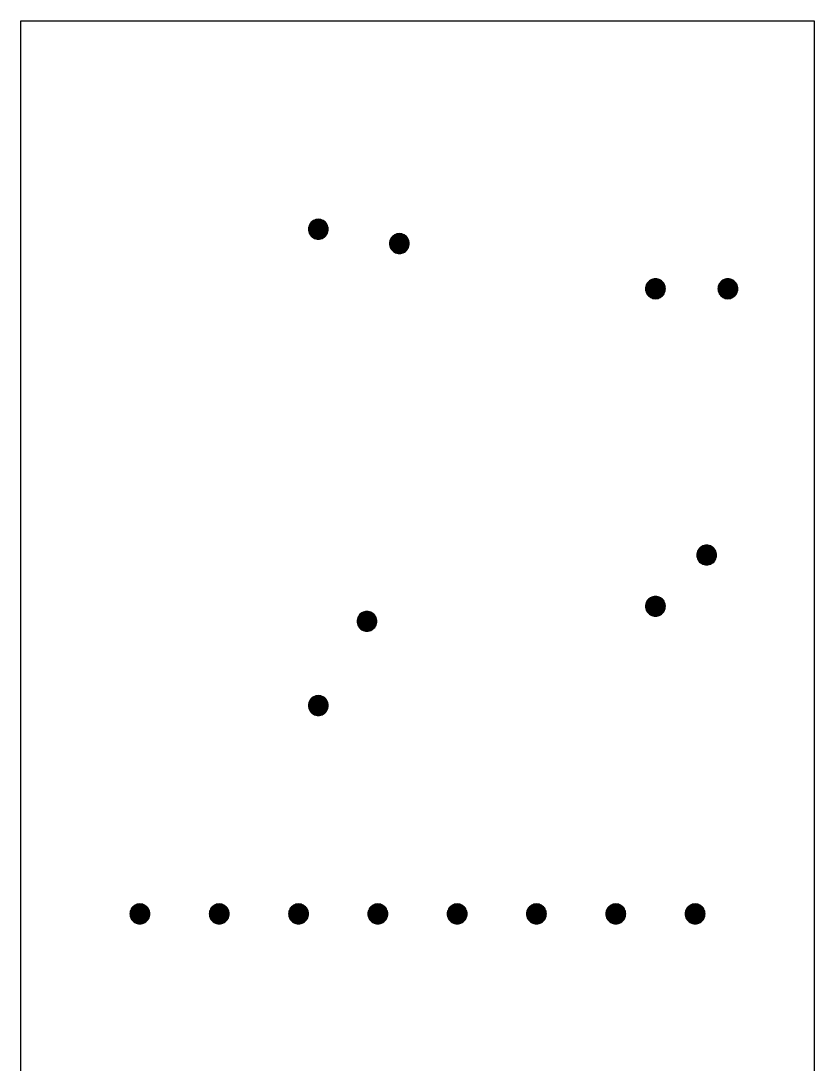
# Model space of a CAD drawing. Extents: x -2 to 177, y -6 to 16.
# Drawn here: x 33 to 37, y 10.24 to 15.5 of the extents above; entities that cross this region are included whole.
import ezdxf

# ---------------------------------------------------------------- set-up
doc = ezdxf.new("R2010")
doc.units = 0
doc.layers.add('Outline', color=1, linetype='continuous')
doc.layers.add('V7', color=43, linetype='continuous')

msp = doc.modelspace()

# ---------------------------------------------------------------- linework, layer by layer
at = {"layer": 'Outline'}
msp.add_lwpolyline([(37, 15.5), (37, 6.5), (33, 6.5), (33, 15.5)], close=True, dxfattribs=at)
at = {"layer": 'V7'}
for points in [[(34.55, 14.45), (34.5496, 14.4565), (34.5483, 14.4629), (34.5462, 14.4691), (34.5433, 14.475), (34.5397, 14.4804), (34.5354, 14.4854), (34.5304, 14.4897), (34.525, 14.4933), (34.5191, 14.4962), (34.5129, 14.4983), (34.5065, 14.4996), (34.5, 14.5), (34.4935, 14.4996), (34.4871, 14.4983), (34.4809, 14.4962), (34.475, 14.4933), (34.4696, 14.4897), (34.4646, 14.4854), (34.4603, 14.4804), (34.4567, 14.475), (34.4538, 14.4691), (34.4517, 14.4629), (34.4504, 14.4565), (34.45, 14.45), (34.4504, 14.4435), (34.4517, 14.4371), (34.4538, 14.4309), (34.4567, 14.425), (34.4603, 14.4196), (34.4646, 14.4146), (34.4696, 14.4103), (34.475, 14.4067), (34.4809, 14.4038), (34.4871, 14.4017), (34.4935, 14.4004), (34.5, 14.4), (34.5065, 14.4004), (34.5129, 14.4017), (34.5191, 14.4038), (34.525, 14.4067), (34.5304, 14.4103), (34.5354, 14.4146), (34.5397, 14.4196), (34.5433, 14.425), (34.5462, 14.4309), (34.5483, 14.4371), (34.5496, 14.4435), (34.55, 14.45)], [(34.9587, 14.3779), (34.9583, 14.3845), (34.957, 14.3909), (34.9549, 14.3971), (34.952, 14.4029), (34.9484, 14.4084), (34.9441, 14.4133), (34.9391, 14.4176), (34.9337, 14.4212), (34.9278, 14.4241), (34.9216, 14.4262), (34.9152, 14.4275), (34.9087, 14.4279), (34.9022, 14.4275), (34.8958, 14.4262), (34.8896, 14.4241), (34.8837, 14.4212), (34.8783, 14.4176), (34.8733, 14.4133), (34.869, 14.4084), (34.8654, 14.4029), (34.8625, 14.3971), (34.8604, 14.3909), (34.8591, 14.3845), (34.8587, 14.3779), (34.8591, 14.3714), (34.8604, 14.365), (34.8625, 14.3588), (34.8654, 14.3529), (34.869, 14.3475), (34.8733, 14.3426), (34.8783, 14.3383), (34.8837, 14.3346), (34.8896, 14.3317), (34.8958, 14.3296), (34.9022, 14.3284), (34.9087, 14.3279), (34.9152, 14.3284), (34.9216, 14.3296), (34.9278, 14.3317), (34.9337, 14.3346), (34.9391, 14.3383), (34.9441, 14.3426), (34.9484, 14.3475), (34.952, 14.3529), (34.9549, 14.3588), (34.957, 14.365), (34.9583, 14.3714), (34.9587, 14.3779)], [(36.25, 14.15), (36.2496, 14.1565), (36.2483, 14.1629), (36.2462, 14.1691), (36.2433, 14.175), (36.2397, 14.1804), (36.2354, 14.1854), (36.2304, 14.1897), (36.225, 14.1933), (36.2191, 14.1962), (36.2129, 14.1983), (36.2065, 14.1996), (36.2, 14.2), (36.1935, 14.1996), (36.1871, 14.1983), (36.1809, 14.1962), (36.175, 14.1933), (36.1696, 14.1897), (36.1646, 14.1854), (36.1603, 14.1804), (36.1567, 14.175), (36.1538, 14.1691), (36.1517, 14.1629), (36.1504, 14.1565), (36.15, 14.15), (36.1504, 14.1435), (36.1517, 14.1371), (36.1538, 14.1309), (36.1567, 14.125), (36.1603, 14.1196), (36.1646, 14.1146), (36.1696, 14.1103), (36.175, 14.1067), (36.1809, 14.1038), (36.1871, 14.1017), (36.1935, 14.1004), (36.2, 14.1), (36.2065, 14.1004), (36.2129, 14.1017), (36.2191, 14.1038), (36.225, 14.1067), (36.2304, 14.1103), (36.2354, 14.1146), (36.2397, 14.1196), (36.2433, 14.125), (36.2462, 14.1309), (36.2483, 14.1371), (36.2496, 14.1435), (36.25, 14.15)], [(36.615, 14.15), (36.6146, 14.1565), (36.6133, 14.1629), (36.6112, 14.1691), (36.6083, 14.175), (36.6047, 14.1804), (36.6004, 14.1854), (36.5954, 14.1897), (36.59, 14.1933), (36.5841, 14.1962), (36.5779, 14.1983), (36.5715, 14.1996), (36.565, 14.2), (36.5585, 14.1996), (36.5521, 14.1983), (36.5459, 14.1962), (36.54, 14.1933), (36.5346, 14.1897), (36.5296, 14.1854), (36.5253, 14.1804), (36.5217, 14.175), (36.5188, 14.1691), (36.5167, 14.1629), (36.5154, 14.1565), (36.515, 14.15), (36.5154, 14.1435), (36.5167, 14.1371), (36.5188, 14.1309), (36.5217, 14.125), (36.5253, 14.1196), (36.5296, 14.1146), (36.5346, 14.1103), (36.54, 14.1067), (36.5459, 14.1038), (36.5521, 14.1017), (36.5585, 14.1004), (36.565, 14.1), (36.5715, 14.1004), (36.5779, 14.1017), (36.5841, 14.1038), (36.59, 14.1067), (36.5954, 14.1103), (36.6004, 14.1146), (36.6047, 14.1196), (36.6083, 14.125), (36.6112, 14.1309), (36.6133, 14.1371), (36.6146, 14.1435), (36.615, 14.15)], [(36.5081, 12.8081), (36.5077, 12.8146), (36.5064, 12.821), (36.5043, 12.8272), (36.5014, 12.8331), (36.4978, 12.8385), (36.4934, 12.8434), (36.4885, 12.8478), (36.4831, 12.8514), (36.4772, 12.8543), (36.471, 12.8564), (36.4646, 12.8577), (36.4581, 12.8581), (36.4516, 12.8577), (36.4452, 12.8564), (36.439, 12.8543), (36.4331, 12.8514), (36.4277, 12.8478), (36.4227, 12.8434), (36.4184, 12.8385), (36.4148, 12.8331), (36.4119, 12.8272), (36.4098, 12.821), (36.4085, 12.8146), (36.4081, 12.8081), (36.4085, 12.8016), (36.4098, 12.7952), (36.4119, 12.789), (36.4148, 12.7831), (36.4184, 12.7777), (36.4227, 12.7727), (36.4277, 12.7684), (36.4331, 12.7648), (36.439, 12.7619), (36.4452, 12.7598), (36.4516, 12.7585), (36.4581, 12.7581), (36.4646, 12.7585), (36.471, 12.7598), (36.4772, 12.7619), (36.4831, 12.7648), (36.4885, 12.7684), (36.4934, 12.7727), (36.4978, 12.7777), (36.5014, 12.7831), (36.5043, 12.789), (36.5064, 12.7952), (36.5077, 12.8016), (36.5081, 12.8081)], [(36.25, 12.55), (36.2496, 12.5565), (36.2483, 12.5629), (36.2462, 12.5691), (36.2433, 12.575), (36.2397, 12.5804), (36.2354, 12.5854), (36.2304, 12.5897), (36.225, 12.5933), (36.2191, 12.5962), (36.2129, 12.5983), (36.2065, 12.5996), (36.2, 12.6), (36.1935, 12.5996), (36.1871, 12.5983), (36.1809, 12.5962), (36.175, 12.5933), (36.1696, 12.5897), (36.1646, 12.5854), (36.1603, 12.5804), (36.1567, 12.575), (36.1538, 12.5691), (36.1517, 12.5629), (36.1504, 12.5565), (36.15, 12.55), (36.1504, 12.5435), (36.1517, 12.5371), (36.1538, 12.5309), (36.1567, 12.525), (36.1603, 12.5196), (36.1646, 12.5146), (36.1696, 12.5103), (36.175, 12.5067), (36.1809, 12.5038), (36.1871, 12.5017), (36.1935, 12.5004), (36.2, 12.5), (36.2065, 12.5004), (36.2129, 12.5017), (36.2191, 12.5038), (36.225, 12.5067), (36.2304, 12.5103), (36.2354, 12.5146), (36.2397, 12.5196), (36.2433, 12.525), (36.2462, 12.5309), (36.2483, 12.5371), (36.2496, 12.5435), (36.25, 12.55)], [(34.795, 12.4744), (34.7946, 12.4809), (34.7933, 12.4873), (34.7912, 12.4935), (34.7883, 12.4994), (34.7847, 12.5048), (34.7804, 12.5097), (34.7754, 12.514), (34.77, 12.5177), (34.7641, 12.5205), (34.7579, 12.5226), (34.7515, 12.5239), (34.745, 12.5244), (34.7385, 12.5239), (34.7321, 12.5226), (34.7259, 12.5205), (34.72, 12.5177), (34.7146, 12.514), (34.7096, 12.5097), (34.7053, 12.5048), (34.7017, 12.4994), (34.6988, 12.4935), (34.6967, 12.4873), (34.6954, 12.4809), (34.695, 12.4744), (34.6954, 12.4678), (34.6967, 12.4614), (34.6988, 12.4552), (34.7017, 12.4494), (34.7053, 12.4439), (34.7096, 12.439), (34.7146, 12.4347), (34.72, 12.4311), (34.7259, 12.4282), (34.7321, 12.4261), (34.7385, 12.4248), (34.745, 12.4244), (34.7515, 12.4248), (34.7579, 12.4261), (34.7641, 12.4282), (34.77, 12.4311), (34.7754, 12.4347), (34.7804, 12.439), (34.7847, 12.4439), (34.7883, 12.4494), (34.7912, 12.4552), (34.7933, 12.4614), (34.7946, 12.4678), (34.795, 12.4744)], [(34.55, 12.05), (34.5496, 12.0565), (34.5483, 12.0629), (34.5462, 12.0691), (34.5433, 12.075), (34.5397, 12.0804), (34.5354, 12.0854), (34.5304, 12.0897), (34.525, 12.0933), (34.5191, 12.0962), (34.5129, 12.0983), (34.5065, 12.0996), (34.5, 12.1), (34.4935, 12.0996), (34.4871, 12.0983), (34.4809, 12.0962), (34.475, 12.0933), (34.4696, 12.0897), (34.4646, 12.0854), (34.4603, 12.0804), (34.4567, 12.075), (34.4538, 12.0691), (34.4517, 12.0629), (34.4504, 12.0565), (34.45, 12.05), (34.4504, 12.0435), (34.4517, 12.0371), (34.4538, 12.0309), (34.4567, 12.025), (34.4603, 12.0196), (34.4646, 12.0146), (34.4696, 12.0103), (34.475, 12.0067), (34.4809, 12.0038), (34.4871, 12.0017), (34.4935, 12.0004), (34.5, 12), (34.5065, 12.0004), (34.5129, 12.0017), (34.5191, 12.0038), (34.525, 12.0067), (34.5304, 12.0103), (34.5354, 12.0146), (34.5397, 12.0196), (34.5433, 12.025), (34.5462, 12.0309), (34.5483, 12.0371), (34.5496, 12.0435), (34.55, 12.05)], [(33.65, 11), (33.6496, 11.0065), (33.6483, 11.0129), (33.6462, 11.0191), (33.6433, 11.025), (33.6397, 11.0304), (33.6354, 11.0354), (33.6304, 11.0397), (33.625, 11.0433), (33.6191, 11.0462), (33.6129, 11.0483), (33.6065, 11.0496), (33.6, 11.05), (33.5935, 11.0496), (33.5871, 11.0483), (33.5809, 11.0462), (33.575, 11.0433), (33.5696, 11.0397), (33.5646, 11.0354), (33.5603, 11.0304), (33.5567, 11.025), (33.5538, 11.0191), (33.5517, 11.0129), (33.5504, 11.0065), (33.55, 11), (33.5504, 10.9935), (33.5517, 10.9871), (33.5538, 10.9809), (33.5567, 10.975), (33.5603, 10.9696), (33.5646, 10.9646), (33.5696, 10.9603), (33.575, 10.9567), (33.5809, 10.9538), (33.5871, 10.9517), (33.5935, 10.9504), (33.6, 10.95), (33.6065, 10.9504), (33.6129, 10.9517), (33.6191, 10.9538), (33.625, 10.9567), (33.6304, 10.9603), (33.6354, 10.9646), (33.6397, 10.9696), (33.6433, 10.975), (33.6462, 10.9809), (33.6483, 10.9871), (33.6496, 10.9935), (33.65, 11)], [(34.05, 11), (34.0496, 11.0065), (34.0483, 11.0129), (34.0462, 11.0191), (34.0433, 11.025), (34.0397, 11.0304), (34.0354, 11.0354), (34.0304, 11.0397), (34.025, 11.0433), (34.0191, 11.0462), (34.0129, 11.0483), (34.0065, 11.0496), (34, 11.05), (33.9935, 11.0496), (33.9871, 11.0483), (33.9809, 11.0462), (33.975, 11.0433), (33.9696, 11.0397), (33.9646, 11.0354), (33.9603, 11.0304), (33.9567, 11.025), (33.9538, 11.0191), (33.9517, 11.0129), (33.9504, 11.0065), (33.95, 11), (33.9504, 10.9935), (33.9517, 10.9871), (33.9538, 10.9809), (33.9567, 10.975), (33.9603, 10.9696), (33.9646, 10.9646), (33.9696, 10.9603), (33.975, 10.9567), (33.9809, 10.9538), (33.9871, 10.9517), (33.9935, 10.9504), (34, 10.95), (34.0065, 10.9504), (34.0129, 10.9517), (34.0191, 10.9538), (34.025, 10.9567), (34.0304, 10.9603), (34.0354, 10.9646), (34.0397, 10.9696), (34.0433, 10.975), (34.0462, 10.9809), (34.0483, 10.9871), (34.0496, 10.9935), (34.05, 11)], [(34.45, 11), (34.4496, 11.0065), (34.4483, 11.0129), (34.4462, 11.0191), (34.4433, 11.025), (34.4397, 11.0304), (34.4354, 11.0354), (34.4304, 11.0397), (34.425, 11.0433), (34.4191, 11.0462), (34.4129, 11.0483), (34.4065, 11.0496), (34.4, 11.05), (34.3935, 11.0496), (34.3871, 11.0483), (34.3809, 11.0462), (34.375, 11.0433), (34.3696, 11.0397), (34.3646, 11.0354), (34.3603, 11.0304), (34.3567, 11.025), (34.3538, 11.0191), (34.3517, 11.0129), (34.3504, 11.0065), (34.35, 11), (34.3504, 10.9935), (34.3517, 10.9871), (34.3538, 10.9809), (34.3567, 10.975), (34.3603, 10.9696), (34.3646, 10.9646), (34.3696, 10.9603), (34.375, 10.9567), (34.3809, 10.9538), (34.3871, 10.9517), (34.3935, 10.9504), (34.4, 10.95), (34.4065, 10.9504), (34.4129, 10.9517), (34.4191, 10.9538), (34.425, 10.9567), (34.4304, 10.9603), (34.4354, 10.9646), (34.4397, 10.9696), (34.4433, 10.975), (34.4462, 10.9809), (34.4483, 10.9871), (34.4496, 10.9935), (34.45, 11)], [(34.85, 11), (34.8496, 11.0065), (34.8483, 11.0129), (34.8462, 11.0191), (34.8433, 11.025), (34.8397, 11.0304), (34.8354, 11.0354), (34.8304, 11.0397), (34.825, 11.0433), (34.8191, 11.0462), (34.8129, 11.0483), (34.8065, 11.0496), (34.8, 11.05), (34.7935, 11.0496), (34.7871, 11.0483), (34.7809, 11.0462), (34.775, 11.0433), (34.7696, 11.0397), (34.7646, 11.0354), (34.7603, 11.0304), (34.7567, 11.025), (34.7538, 11.0191), (34.7517, 11.0129), (34.7504, 11.0065), (34.75, 11), (34.7504, 10.9935), (34.7517, 10.9871), (34.7538, 10.9809), (34.7567, 10.975), (34.7603, 10.9696), (34.7646, 10.9646), (34.7696, 10.9603), (34.775, 10.9567), (34.7809, 10.9538), (34.7871, 10.9517), (34.7935, 10.9504), (34.8, 10.95), (34.8065, 10.9504), (34.8129, 10.9517), (34.8191, 10.9538), (34.825, 10.9567), (34.8304, 10.9603), (34.8354, 10.9646), (34.8397, 10.9696), (34.8433, 10.975), (34.8462, 10.9809), (34.8483, 10.9871), (34.8496, 10.9935), (34.85, 11)], [(35.25, 11), (35.2496, 11.0065), (35.2483, 11.0129), (35.2462, 11.0191), (35.2433, 11.025), (35.2397, 11.0304), (35.2354, 11.0354), (35.2304, 11.0397), (35.225, 11.0433), (35.2191, 11.0462), (35.2129, 11.0483), (35.2065, 11.0496), (35.2, 11.05), (35.1935, 11.0496), (35.1871, 11.0483), (35.1809, 11.0462), (35.175, 11.0433), (35.1696, 11.0397), (35.1646, 11.0354), (35.1603, 11.0304), (35.1567, 11.025), (35.1538, 11.0191), (35.1517, 11.0129), (35.1504, 11.0065), (35.15, 11), (35.1504, 10.9935), (35.1517, 10.9871), (35.1538, 10.9809), (35.1567, 10.975), (35.1603, 10.9696), (35.1646, 10.9646), (35.1696, 10.9603), (35.175, 10.9567), (35.1809, 10.9538), (35.1871, 10.9517), (35.1935, 10.9504), (35.2, 10.95), (35.2065, 10.9504), (35.2129, 10.9517), (35.2191, 10.9538), (35.225, 10.9567), (35.2304, 10.9603), (35.2354, 10.9646), (35.2397, 10.9696), (35.2433, 10.975), (35.2462, 10.9809), (35.2483, 10.9871), (35.2496, 10.9935), (35.25, 11)], [(35.65, 11), (35.6496, 11.0065), (35.6483, 11.0129), (35.6462, 11.0191), (35.6433, 11.025), (35.6397, 11.0304), (35.6354, 11.0354), (35.6304, 11.0397), (35.625, 11.0433), (35.6191, 11.0462), (35.6129, 11.0483), (35.6065, 11.0496), (35.6, 11.05), (35.5935, 11.0496), (35.5871, 11.0483), (35.5809, 11.0462), (35.575, 11.0433), (35.5696, 11.0397), (35.5646, 11.0354), (35.5603, 11.0304), (35.5567, 11.025), (35.5538, 11.0191), (35.5517, 11.0129), (35.5504, 11.0065), (35.55, 11), (35.5504, 10.9935), (35.5517, 10.9871), (35.5538, 10.9809), (35.5567, 10.975), (35.5603, 10.9696), (35.5646, 10.9646), (35.5696, 10.9603), (35.575, 10.9567), (35.5809, 10.9538), (35.5871, 10.9517), (35.5935, 10.9504), (35.6, 10.95), (35.6065, 10.9504), (35.6129, 10.9517), (35.6191, 10.9538), (35.625, 10.9567), (35.6304, 10.9603), (35.6354, 10.9646), (35.6397, 10.9696), (35.6433, 10.975), (35.6462, 10.9809), (35.6483, 10.9871), (35.6496, 10.9935), (35.65, 11)], [(36.05, 11), (36.0496, 11.0065), (36.0483, 11.0129), (36.0462, 11.0191), (36.0433, 11.025), (36.0397, 11.0304), (36.0354, 11.0354), (36.0304, 11.0397), (36.025, 11.0433), (36.0191, 11.0462), (36.0129, 11.0483), (36.0065, 11.0496), (36, 11.05), (35.9935, 11.0496), (35.9871, 11.0483), (35.9809, 11.0462), (35.975, 11.0433), (35.9696, 11.0397), (35.9646, 11.0354), (35.9603, 11.0304), (35.9567, 11.025), (35.9538, 11.0191), (35.9517, 11.0129), (35.9504, 11.0065), (35.95, 11), (35.9504, 10.9935), (35.9517, 10.9871), (35.9538, 10.9809), (35.9567, 10.975), (35.9603, 10.9696), (35.9646, 10.9646), (35.9696, 10.9603), (35.975, 10.9567), (35.9809, 10.9538), (35.9871, 10.9517), (35.9935, 10.9504), (36, 10.95), (36.0065, 10.9504), (36.0129, 10.9517), (36.0191, 10.9538), (36.025, 10.9567), (36.0304, 10.9603), (36.0354, 10.9646), (36.0397, 10.9696), (36.0433, 10.975), (36.0462, 10.9809), (36.0483, 10.9871), (36.0496, 10.9935), (36.05, 11)], [(36.45, 11), (36.4496, 11.0065), (36.4483, 11.0129), (36.4462, 11.0191), (36.4433, 11.025), (36.4397, 11.0304), (36.4354, 11.0354), (36.4304, 11.0397), (36.425, 11.0433), (36.4191, 11.0462), (36.4129, 11.0483), (36.4065, 11.0496), (36.4, 11.05), (36.3935, 11.0496), (36.3871, 11.0483), (36.3809, 11.0462), (36.375, 11.0433), (36.3696, 11.0397), (36.3646, 11.0354), (36.3603, 11.0304), (36.3567, 11.025), (36.3538, 11.0191), (36.3517, 11.0129), (36.3504, 11.0065), (36.35, 11), (36.3504, 10.9935), (36.3517, 10.9871), (36.3538, 10.9809), (36.3567, 10.975), (36.3603, 10.9696), (36.3646, 10.9646), (36.3696, 10.9603), (36.375, 10.9567), (36.3809, 10.9538), (36.3871, 10.9517), (36.3935, 10.9504), (36.4, 10.95), (36.4065, 10.9504), (36.4129, 10.9517), (36.4191, 10.9538), (36.425, 10.9567), (36.4304, 10.9603), (36.4354, 10.9646), (36.4397, 10.9696), (36.4433, 10.975), (36.4462, 10.9809), (36.4483, 10.9871), (36.4496, 10.9935), (36.45, 11)]]:
    msp.add_lwpolyline(points, close=True, dxfattribs=at)
for points in [[(34.4538, 14.4691), (34.45, 14.45), (34.5, 14.45)], [(34.4646, 14.4854), (34.4538, 14.4691), (34.5, 14.45)], [(34.4809, 14.4962), (34.4646, 14.4854), (34.5, 14.45)], [(34.5, 14.5), (34.4809, 14.4962), (34.5, 14.45)], [(34.5191, 14.4962), (34.5, 14.5), (34.5, 14.45)], [(34.5354, 14.4854), (34.5191, 14.4962), (34.5, 14.45)], [(34.5462, 14.4691), (34.5354, 14.4854), (34.5, 14.45)], [(34.55, 14.45), (34.5462, 14.4691), (34.5, 14.45)], [(34.45, 14.45), (34.4538, 14.4309), (34.5, 14.45)], [(34.4538, 14.4309), (34.4646, 14.4146), (34.5, 14.45)], [(34.4646, 14.4146), (34.4809, 14.4038), (34.5, 14.45)], [(34.4809, 14.4038), (34.5, 14.4), (34.5, 14.45)], [(34.5, 14.4), (34.5191, 14.4038), (34.5, 14.45)], [(34.5191, 14.4038), (34.5354, 14.4146), (34.5, 14.45)], [(34.5354, 14.4146), (34.5462, 14.4309), (34.5, 14.45)], [(34.5462, 14.4309), (34.55, 14.45), (34.5, 14.45)], [(34.8733, 14.4133), (34.8625, 14.3971), (34.9087, 14.3779)], [(34.8896, 14.4241), (34.8733, 14.4133), (34.9087, 14.3779)], [(34.9087, 14.4279), (34.8896, 14.4241), (34.9087, 14.3779)], [(34.9278, 14.4241), (34.9087, 14.4279), (34.9087, 14.3779)], [(34.9441, 14.4133), (34.9278, 14.4241), (34.9087, 14.3779)], [(34.9549, 14.3971), (34.9441, 14.4133), (34.9087, 14.3779)], [(34.8625, 14.3971), (34.8587, 14.3779), (34.9087, 14.3779)], [(34.8587, 14.3779), (34.8625, 14.3588), (34.9087, 14.3779)], [(34.8625, 14.3588), (34.8733, 14.3426), (34.9087, 14.3779)], [(34.8733, 14.3426), (34.8896, 14.3317), (34.9087, 14.3779)], [(34.8896, 14.3317), (34.9087, 14.3279), (34.9087, 14.3779)], [(34.9587, 14.3779), (34.9549, 14.3971), (34.9087, 14.3779)], [(34.9087, 14.3279), (34.9278, 14.3317), (34.9087, 14.3779)], [(34.9278, 14.3317), (34.9441, 14.3426), (34.9087, 14.3779)], [(34.9441, 14.3426), (34.9549, 14.3588), (34.9087, 14.3779)], [(34.9549, 14.3588), (34.9587, 14.3779), (34.9087, 14.3779)], [(36.1809, 14.1962), (36.1646, 14.1854), (36.2, 14.15)], [(36.2, 14.2), (36.1809, 14.1962), (36.2, 14.15)], [(36.2191, 14.1962), (36.2, 14.2), (36.2, 14.15)], [(36.2354, 14.1854), (36.2191, 14.1962), (36.2, 14.15)], [(36.5459, 14.1962), (36.5296, 14.1854), (36.565, 14.15)], [(36.565, 14.2), (36.5459, 14.1962), (36.565, 14.15)], [(36.5841, 14.1962), (36.565, 14.2), (36.565, 14.15)], [(36.6004, 14.1854), (36.5841, 14.1962), (36.565, 14.15)], [(36.1538, 14.1691), (36.15, 14.15), (36.2, 14.15)], [(36.15, 14.15), (36.1538, 14.1309), (36.2, 14.15)], [(36.1646, 14.1854), (36.1538, 14.1691), (36.2, 14.15)], [(36.1538, 14.1309), (36.1646, 14.1146), (36.2, 14.15)], [(36.1646, 14.1146), (36.1809, 14.1038), (36.2, 14.15)], [(36.1809, 14.1038), (36.2, 14.1), (36.2, 14.15)], [(36.2462, 14.1691), (36.2354, 14.1854), (36.2, 14.15)], [(36.25, 14.15), (36.2462, 14.1691), (36.2, 14.15)], [(36.2, 14.1), (36.2191, 14.1038), (36.2, 14.15)], [(36.2191, 14.1038), (36.2354, 14.1146), (36.2, 14.15)], [(36.2354, 14.1146), (36.2462, 14.1309), (36.2, 14.15)], [(36.2462, 14.1309), (36.25, 14.15), (36.2, 14.15)], [(36.5188, 14.1691), (36.515, 14.15), (36.565, 14.15)], [(36.515, 14.15), (36.5188, 14.1309), (36.565, 14.15)], [(36.5296, 14.1854), (36.5188, 14.1691), (36.565, 14.15)], [(36.5188, 14.1309), (36.5296, 14.1146), (36.565, 14.15)], [(36.5296, 14.1146), (36.5459, 14.1038), (36.565, 14.15)], [(36.5459, 14.1038), (36.565, 14.1), (36.565, 14.15)], [(36.6112, 14.1691), (36.6004, 14.1854), (36.565, 14.15)], [(36.615, 14.15), (36.6112, 14.1691), (36.565, 14.15)], [(36.565, 14.1), (36.5841, 14.1038), (36.565, 14.15)], [(36.5841, 14.1038), (36.6004, 14.1146), (36.565, 14.15)], [(36.6004, 14.1146), (36.6112, 14.1309), (36.565, 14.15)], [(36.6112, 14.1309), (36.615, 14.15), (36.565, 14.15)], [(36.4227, 12.8434), (36.4119, 12.8272), (36.4581, 12.8081)], [(36.439, 12.8543), (36.4227, 12.8434), (36.4581, 12.8081)], [(36.4581, 12.8581), (36.439, 12.8543), (36.4581, 12.8081)], [(36.4772, 12.8543), (36.4581, 12.8581), (36.4581, 12.8081)], [(36.4934, 12.8434), (36.4772, 12.8543), (36.4581, 12.8081)], [(36.5043, 12.8272), (36.4934, 12.8434), (36.4581, 12.8081)], [(36.4119, 12.8272), (36.4081, 12.8081), (36.4581, 12.8081)], [(36.4081, 12.8081), (36.4119, 12.789), (36.4581, 12.8081)], [(36.4119, 12.789), (36.4227, 12.7727), (36.4581, 12.8081)], [(36.4227, 12.7727), (36.439, 12.7619), (36.4581, 12.8081)], [(36.439, 12.7619), (36.4581, 12.7581), (36.4581, 12.8081)], [(36.5081, 12.8081), (36.5043, 12.8272), (36.4581, 12.8081)], [(36.4581, 12.7581), (36.4772, 12.7619), (36.4581, 12.8081)], [(36.4772, 12.7619), (36.4934, 12.7727), (36.4581, 12.8081)], [(36.4934, 12.7727), (36.5043, 12.789), (36.4581, 12.8081)], [(36.5043, 12.789), (36.5081, 12.8081), (36.4581, 12.8081)], [(36.1538, 12.5691), (36.15, 12.55), (36.2, 12.55)], [(36.1646, 12.5854), (36.1538, 12.5691), (36.2, 12.55)], [(36.1809, 12.5962), (36.1646, 12.5854), (36.2, 12.55)], [(36.2, 12.6), (36.1809, 12.5962), (36.2, 12.55)], [(36.2191, 12.5962), (36.2, 12.6), (36.2, 12.55)], [(36.2354, 12.5854), (36.2191, 12.5962), (36.2, 12.55)], [(36.2462, 12.5691), (36.2354, 12.5854), (36.2, 12.55)], [(36.25, 12.55), (36.2462, 12.5691), (36.2, 12.55)], [(34.7259, 12.5205), (34.7096, 12.5097), (34.745, 12.4744)], [(34.745, 12.5244), (34.7259, 12.5205), (34.745, 12.4744)], [(34.7641, 12.5205), (34.745, 12.5244), (34.745, 12.4744)], [(34.7804, 12.5097), (34.7641, 12.5205), (34.745, 12.4744)], [(36.15, 12.55), (36.1538, 12.5309), (36.2, 12.55)], [(36.1538, 12.5309), (36.1646, 12.5146), (36.2, 12.55)], [(36.1646, 12.5146), (36.1809, 12.5038), (36.2, 12.55)], [(36.1809, 12.5038), (36.2, 12.5), (36.2, 12.55)], [(36.2, 12.5), (36.2191, 12.5038), (36.2, 12.55)], [(36.2191, 12.5038), (36.2354, 12.5146), (36.2, 12.55)], [(36.2354, 12.5146), (36.2462, 12.5309), (36.2, 12.55)], [(36.2462, 12.5309), (36.25, 12.55), (36.2, 12.55)], [(34.6988, 12.4935), (34.695, 12.4744), (34.745, 12.4744)], [(34.695, 12.4744), (34.6988, 12.4552), (34.745, 12.4744)], [(34.7096, 12.5097), (34.6988, 12.4935), (34.745, 12.4744)], [(34.6988, 12.4552), (34.7096, 12.439), (34.745, 12.4744)], [(34.7096, 12.439), (34.7259, 12.4282), (34.745, 12.4744)], [(34.7259, 12.4282), (34.745, 12.4244), (34.745, 12.4744)], [(34.7912, 12.4935), (34.7804, 12.5097), (34.745, 12.4744)], [(34.795, 12.4744), (34.7912, 12.4935), (34.745, 12.4744)], [(34.745, 12.4244), (34.7641, 12.4282), (34.745, 12.4744)], [(34.7641, 12.4282), (34.7804, 12.439), (34.745, 12.4744)], [(34.7804, 12.439), (34.7912, 12.4552), (34.745, 12.4744)], [(34.7912, 12.4552), (34.795, 12.4744), (34.745, 12.4744)], [(34.4809, 12.0962), (34.4646, 12.0854), (34.5, 12.05)], [(34.5, 12.1), (34.4809, 12.0962), (34.5, 12.05)], [(34.5191, 12.0962), (34.5, 12.1), (34.5, 12.05)], [(34.5354, 12.0854), (34.5191, 12.0962), (34.5, 12.05)], [(34.4538, 12.0691), (34.45, 12.05), (34.5, 12.05)], [(34.45, 12.05), (34.4538, 12.0309), (34.5, 12.05)], [(34.4646, 12.0854), (34.4538, 12.0691), (34.5, 12.05)], [(34.4538, 12.0309), (34.4646, 12.0146), (34.5, 12.05)], [(34.4646, 12.0146), (34.4809, 12.0038), (34.5, 12.05)], [(34.4809, 12.0038), (34.5, 12), (34.5, 12.05)], [(34.5462, 12.0691), (34.5354, 12.0854), (34.5, 12.05)], [(34.55, 12.05), (34.5462, 12.0691), (34.5, 12.05)], [(34.5, 12), (34.5191, 12.0038), (34.5, 12.05)], [(34.5191, 12.0038), (34.5354, 12.0146), (34.5, 12.05)], [(34.5354, 12.0146), (34.5462, 12.0309), (34.5, 12.05)], [(34.5462, 12.0309), (34.55, 12.05), (34.5, 12.05)], [(33.5809, 11.0462), (33.5646, 11.0354), (33.6, 11)], [(33.6, 11.05), (33.5809, 11.0462), (33.6, 11)], [(33.6191, 11.0462), (33.6, 11.05), (33.6, 11)], [(33.6354, 11.0354), (33.6191, 11.0462), (33.6, 11)], [(33.9809, 11.0462), (33.9646, 11.0354), (34, 11)], [(34, 11.05), (33.9809, 11.0462), (34, 11)], [(34.0191, 11.0462), (34, 11.05), (34, 11)], [(34.0354, 11.0354), (34.0191, 11.0462), (34, 11)], [(34.3809, 11.0462), (34.3646, 11.0354), (34.4, 11)], [(34.4, 11.05), (34.3809, 11.0462), (34.4, 11)], [(34.4191, 11.0462), (34.4, 11.05), (34.4, 11)], [(34.4354, 11.0354), (34.4191, 11.0462), (34.4, 11)], [(34.7809, 11.0462), (34.7646, 11.0354), (34.8, 11)], [(34.8, 11.05), (34.7809, 11.0462), (34.8, 11)], [(34.8191, 11.0462), (34.8, 11.05), (34.8, 11)], [(34.8354, 11.0354), (34.8191, 11.0462), (34.8, 11)], [(35.1809, 11.0462), (35.1646, 11.0354), (35.2, 11)], [(35.2, 11.05), (35.1809, 11.0462), (35.2, 11)], [(35.2191, 11.0462), (35.2, 11.05), (35.2, 11)], [(35.2354, 11.0354), (35.2191, 11.0462), (35.2, 11)], [(35.5809, 11.0462), (35.5646, 11.0354), (35.6, 11)], [(35.6, 11.05), (35.5809, 11.0462), (35.6, 11)], [(35.6191, 11.0462), (35.6, 11.05), (35.6, 11)], [(35.6354, 11.0354), (35.6191, 11.0462), (35.6, 11)], [(35.9809, 11.0462), (35.9646, 11.0354), (36, 11)], [(36, 11.05), (35.9809, 11.0462), (36, 11)], [(36.0191, 11.0462), (36, 11.05), (36, 11)], [(36.0354, 11.0354), (36.0191, 11.0462), (36, 11)], [(36.3809, 11.0462), (36.3646, 11.0354), (36.4, 11)], [(36.4, 11.05), (36.3809, 11.0462), (36.4, 11)], [(36.4191, 11.0462), (36.4, 11.05), (36.4, 11)], [(36.4354, 11.0354), (36.4191, 11.0462), (36.4, 11)], [(33.5538, 11.0191), (33.55, 11), (33.6, 11)], [(33.55, 11), (33.5538, 10.9809), (33.6, 11)], [(33.5646, 11.0354), (33.5538, 11.0191), (33.6, 11)], [(33.5538, 10.9809), (33.5646, 10.9646), (33.6, 11)], [(33.5646, 10.9646), (33.5809, 10.9538), (33.6, 11)], [(33.5809, 10.9538), (33.6, 10.95), (33.6, 11)], [(33.6462, 11.0191), (33.6354, 11.0354), (33.6, 11)], [(33.65, 11), (33.6462, 11.0191), (33.6, 11)], [(33.6, 10.95), (33.6191, 10.9538), (33.6, 11)], [(33.6191, 10.9538), (33.6354, 10.9646), (33.6, 11)], [(33.6354, 10.9646), (33.6462, 10.9809), (33.6, 11)], [(33.6462, 10.9809), (33.65, 11), (33.6, 11)], [(33.9538, 11.0191), (33.95, 11), (34, 11)], [(33.95, 11), (33.9538, 10.9809), (34, 11)], [(33.9646, 11.0354), (33.9538, 11.0191), (34, 11)], [(33.9538, 10.9809), (33.9646, 10.9646), (34, 11)], [(33.9646, 10.9646), (33.9809, 10.9538), (34, 11)], [(33.9809, 10.9538), (34, 10.95), (34, 11)], [(34.0462, 11.0191), (34.0354, 11.0354), (34, 11)], [(34.05, 11), (34.0462, 11.0191), (34, 11)], [(34, 10.95), (34.0191, 10.9538), (34, 11)], [(34.0191, 10.9538), (34.0354, 10.9646), (34, 11)], [(34.0354, 10.9646), (34.0462, 10.9809), (34, 11)], [(34.0462, 10.9809), (34.05, 11), (34, 11)], [(34.3538, 11.0191), (34.35, 11), (34.4, 11)], [(34.35, 11), (34.3538, 10.9809), (34.4, 11)], [(34.3646, 11.0354), (34.3538, 11.0191), (34.4, 11)], [(34.3538, 10.9809), (34.3646, 10.9646), (34.4, 11)], [(34.3646, 10.9646), (34.3809, 10.9538), (34.4, 11)], [(34.3809, 10.9538), (34.4, 10.95), (34.4, 11)], [(34.4462, 11.0191), (34.4354, 11.0354), (34.4, 11)], [(34.45, 11), (34.4462, 11.0191), (34.4, 11)], [(34.4, 10.95), (34.4191, 10.9538), (34.4, 11)], [(34.4191, 10.9538), (34.4354, 10.9646), (34.4, 11)], [(34.4354, 10.9646), (34.4462, 10.9809), (34.4, 11)], [(34.4462, 10.9809), (34.45, 11), (34.4, 11)], [(34.7538, 11.0191), (34.75, 11), (34.8, 11)], [(34.75, 11), (34.7538, 10.9809), (34.8, 11)], [(34.7646, 11.0354), (34.7538, 11.0191), (34.8, 11)], [(34.7538, 10.9809), (34.7646, 10.9646), (34.8, 11)], [(34.7646, 10.9646), (34.7809, 10.9538), (34.8, 11)], [(34.7809, 10.9538), (34.8, 10.95), (34.8, 11)], [(34.8462, 11.0191), (34.8354, 11.0354), (34.8, 11)], [(34.85, 11), (34.8462, 11.0191), (34.8, 11)], [(34.8, 10.95), (34.8191, 10.9538), (34.8, 11)], [(34.8191, 10.9538), (34.8354, 10.9646), (34.8, 11)], [(34.8354, 10.9646), (34.8462, 10.9809), (34.8, 11)], [(34.8462, 10.9809), (34.85, 11), (34.8, 11)], [(35.1538, 11.0191), (35.15, 11), (35.2, 11)], [(35.15, 11), (35.1538, 10.9809), (35.2, 11)], [(35.1646, 11.0354), (35.1538, 11.0191), (35.2, 11)], [(35.1538, 10.9809), (35.1646, 10.9646), (35.2, 11)], [(35.1646, 10.9646), (35.1809, 10.9538), (35.2, 11)], [(35.1809, 10.9538), (35.2, 10.95), (35.2, 11)], [(35.2462, 11.0191), (35.2354, 11.0354), (35.2, 11)], [(35.25, 11), (35.2462, 11.0191), (35.2, 11)], [(35.2, 10.95), (35.2191, 10.9538), (35.2, 11)], [(35.2191, 10.9538), (35.2354, 10.9646), (35.2, 11)], [(35.2354, 10.9646), (35.2462, 10.9809), (35.2, 11)], [(35.2462, 10.9809), (35.25, 11), (35.2, 11)], [(35.5538, 11.0191), (35.55, 11), (35.6, 11)], [(35.55, 11), (35.5538, 10.9809), (35.6, 11)], [(35.5646, 11.0354), (35.5538, 11.0191), (35.6, 11)], [(35.5538, 10.9809), (35.5646, 10.9646), (35.6, 11)], [(35.5646, 10.9646), (35.5809, 10.9538), (35.6, 11)], [(35.5809, 10.9538), (35.6, 10.95), (35.6, 11)], [(35.6462, 11.0191), (35.6354, 11.0354), (35.6, 11)], [(35.65, 11), (35.6462, 11.0191), (35.6, 11)], [(35.6, 10.95), (35.6191, 10.9538), (35.6, 11)], [(35.6191, 10.9538), (35.6354, 10.9646), (35.6, 11)], [(35.6354, 10.9646), (35.6462, 10.9809), (35.6, 11)], [(35.6462, 10.9809), (35.65, 11), (35.6, 11)], [(35.9538, 11.0191), (35.95, 11), (36, 11)], [(35.95, 11), (35.9538, 10.9809), (36, 11)], [(35.9646, 11.0354), (35.9538, 11.0191), (36, 11)], [(35.9538, 10.9809), (35.9646, 10.9646), (36, 11)], [(35.9646, 10.9646), (35.9809, 10.9538), (36, 11)], [(35.9809, 10.9538), (36, 10.95), (36, 11)], [(36.0462, 11.0191), (36.0354, 11.0354), (36, 11)], [(36.05, 11), (36.0462, 11.0191), (36, 11)], [(36, 10.95), (36.0191, 10.9538), (36, 11)], [(36.0191, 10.9538), (36.0354, 10.9646), (36, 11)], [(36.0354, 10.9646), (36.0462, 10.9809), (36, 11)], [(36.0462, 10.9809), (36.05, 11), (36, 11)], [(36.3538, 11.0191), (36.35, 11), (36.4, 11)], [(36.35, 11), (36.3538, 10.9809), (36.4, 11)], [(36.3646, 11.0354), (36.3538, 11.0191), (36.4, 11)], [(36.3538, 10.9809), (36.3646, 10.9646), (36.4, 11)], [(36.3646, 10.9646), (36.3809, 10.9538), (36.4, 11)], [(36.3809, 10.9538), (36.4, 10.95), (36.4, 11)], [(36.4462, 11.0191), (36.4354, 11.0354), (36.4, 11)], [(36.45, 11), (36.4462, 11.0191), (36.4, 11)], [(36.4, 10.95), (36.4191, 10.9538), (36.4, 11)], [(36.4191, 10.9538), (36.4354, 10.9646), (36.4, 11)], [(36.4354, 10.9646), (36.4462, 10.9809), (36.4, 11)], [(36.4462, 10.9809), (36.45, 11), (36.4, 11)]]:
    msp.add_solid(points, dxfattribs=at)

doc.saveas('drawing.dxf')
